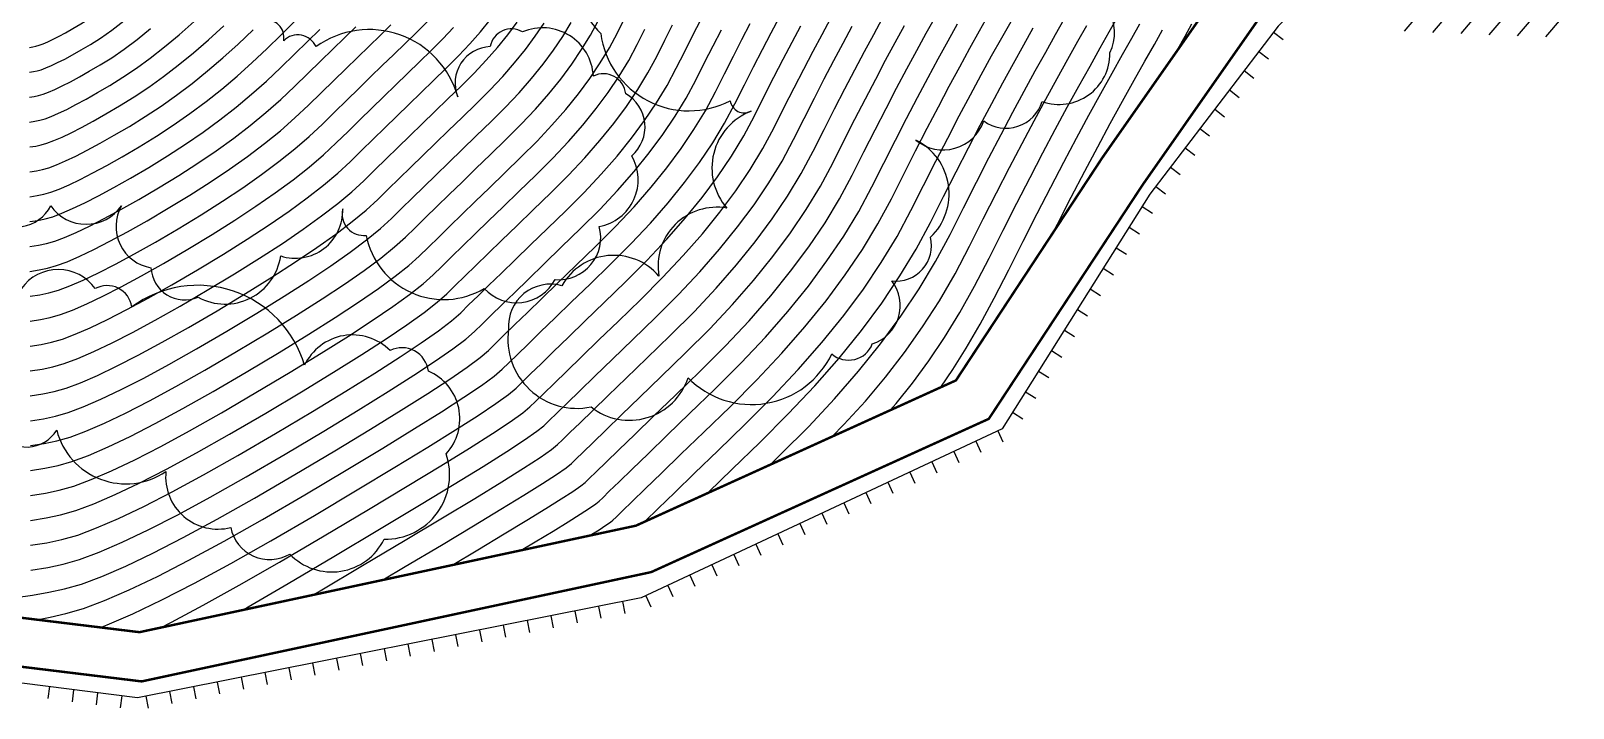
# Model space of a CAD drawing. Extents: x 351134 to 737836, y 2693212 to 3319468.
# Drawn here: x 497146 to 624113, y 2693212 to 2748950 of the extents above; entities that cross this region are included whole.
import ezdxf

# ---------------------------------------------------------------- set-up
doc = ezdxf.new("R2010")
doc.units = 0
for name, color, linetype in [('DGX', 8, 'CONTINUOUS'), ('DLSS', 4, 'CONTINUOUS'), ('DMTZ', 3, 'CONTINUOUS'), ('绿化', 3, 'CONTINUOUS')]:
    doc.layers.add(name, color=color, linetype=linetype)

msp = doc.modelspace()

# ---------------------------------------------------------------- linework, layer by layer
at = {"layer": 'DGX', "color": 8, "linetype": 'Continuous'}
for points in [[(610239, 2748917), (613174, 2752418), (615800, 2755503), (618116, 2758173), (620122, 2760426), (621819, 2762263), (623206, 2763685), (624284, 2764691)], [(612563, 2748822), (615172, 2751925), (617542, 2754682), (619673, 2757093), (621564, 2759157), (623217, 2760875), (624630, 2762248)], [(614887, 2748728), (617170, 2751433), (619285, 2753861), (621230, 2756013), (623007, 2757888), (624614, 2759488)], [(617211, 2748634), (619168, 2750940), (621027, 2753040), (622788, 2754933), (624449, 2756619)], [(619534, 2748539), (621166, 2750447), (622770, 2752218), (624345, 2753853)], [(621858, 2748445), (623164, 2749955), (624512, 2751397)]]:
    msp.add_lwpolyline(points, dxfattribs=at)
for points, elevation in [([(497030, 2747590), (497312, 2747634), (497569, 2747687), (497841, 2747765), (498167, 2747887), (498547, 2748051), (498980, 2748258), (499467, 2748508), (500007, 2748800), (500601, 2749136), (501249, 2749514), (501972, 2749977), (502792, 2750568), (503709, 2751286), (504723, 2752131), (505834, 2753105), (507041, 2754205), (508346, 2755434), (509748, 2756789), (511124, 2758136), (512351, 2759336), (512811, 2759786)], 410000), ([(497035, 2745541), (497370, 2745594), (497676, 2745657), (498000, 2745750), (498387, 2745894), (498838, 2746090), (499353, 2746336), (499932, 2746633), (500574, 2746980), (501281, 2747379), (502051, 2747829), (502890, 2748360), (503806, 2749004), (504797, 2749761), (505864, 2750631), (507006, 2751613), (508224, 2752708), (509518, 2753917), (510887, 2755238), (512227, 2756549), (513431, 2757727), (514500, 2758772), (515433, 2759684), (516006, 2760242)], 409000), ([(531823, 2704983), (533954, 2706249), (536123, 2707548), (537990, 2708678), (539554, 2709639), (540816, 2710431), (541776, 2711054), (542434, 2711508), (542790, 2711792), (543116, 2712111), (543687, 2712665), (544503, 2713456), (545563, 2714482), (546867, 2715745), (548416, 2717244), (550209, 2718980), (552246, 2720951), (554331, 2723032), (556268, 2725094), (558056, 2727138), (559695, 2729163), (561186, 2731171), (562528, 2733160), (563721, 2735131), (564765, 2737083), (565721, 2738987), (566649, 2740813), (567548, 2742559), (568419, 2744227), (569261, 2745816), (570074, 2747327), (570859, 2748758), (571616, 2750111)], 381000), ([(543143, 2707410), (543192, 2707441), (543924, 2707900), (544481, 2708261), (544862, 2708524), (545068, 2708689), (545323, 2708936), (545849, 2709446), (546646, 2710219), (547715, 2711254), (549055, 2712551), (550667, 2714111), (552550, 2715934), (554705, 2718019), (556917, 2720226), (558971, 2722413), (560868, 2724581), (562607, 2726730), (564188, 2728859), (565611, 2730969), (566877, 2733059), (567985, 2735130), (568999, 2737150), (569983, 2739086), (570937, 2740939), (571860, 2742708), (572753, 2744393), (573616, 2745996), (574449, 2747514), (575251, 2748949), (575996, 2750278)], 379000), ([(495900, 2702329), (497289, 2702517), (498628, 2702748), (499917, 2703022), (501321, 2703428), (503001, 2704054), (504957, 2704900), (507190, 2705967), (509699, 2707255), (512485, 2708763), (515547, 2710491), (518886, 2712440), (522177, 2714401), (525097, 2716167), (527645, 2717737), (529822, 2719111), (531627, 2720290), (533061, 2721274), (534123, 2722061), (534814, 2722654), (535394, 2723220), (536123, 2723930), (537002, 2724785), (538030, 2725783), (539208, 2726925), (540535, 2728211), (542012, 2729640), (543638, 2731214), (545280, 2732852), (546805, 2734476), (548213, 2736086), (549504, 2737681), (550678, 2739262), (551735, 2740829), (552674, 2742381), (553497, 2743918), (554250, 2745418), (554981, 2746855), (555689, 2748231), (556374, 2749544)], 388000), ([(497040, 2743492), (497428, 2743553), (497783, 2743626), (498158, 2743735), (498607, 2743902), (499130, 2744128), (499726, 2744413), (500397, 2744758), (501142, 2745161), (501960, 2745623), (502852, 2746143), (503809, 2746743), (504820, 2747440), (505885, 2748236), (507004, 2749130)], 408000), ([(497045, 2741444), (497486, 2741513), (497889, 2741596), (498316, 2741719), (498826, 2741910), (499421, 2742167), (500100, 2742491), (500862, 2742882), (501709, 2743341), (502639, 2743866), (503654, 2744458), (504727, 2745126), (505833, 2745877), (506973, 2746711), (508145, 2747629), (509351, 2748630), (510589, 2749715)], 407000), ([(497050, 2739395), (497544, 2739473), (497996, 2739566), (498474, 2739704), (499046, 2739917), (499712, 2740206), (500473, 2740569), (501327, 2741007), (502276, 2741521), (503319, 2742109), (504456, 2742773), (505646, 2743509), (506847, 2744313), (508061, 2745186), (509286, 2746128), (510523, 2747138), (511772, 2748218), (513033, 2749366)], 406000), ([(497055, 2737347), (497602, 2737433), (498103, 2737536), (498632, 2737689), (499266, 2737925), (500004, 2738244), (500846, 2738647), (501792, 2739132), (502843, 2739701), (503998, 2740353), (505257, 2741088), (506564, 2741891), (507861, 2742749), (509149, 2743661), (510427, 2744627), (511696, 2745647), (512955, 2746721), (514205, 2747849), (515445, 2749031)], 405000), ([(497060, 2735298), (497661, 2735393), (498210, 2735505), (498790, 2735673), (499486, 2735932), (500295, 2736283), (501219, 2736724), (502257, 2737257), (503410, 2737881), (504677, 2738596), (506059, 2739403), (507482, 2740274), (508875, 2741186), (510237, 2742136), (511568, 2743126), (512868, 2744155), (514138, 2745224), (515376, 2746332), (516584, 2747480), (517743, 2748613), (518834, 2749680)], 404000), ([(497065, 2733250), (497719, 2733352), (498316, 2733475), (498949, 2733658), (499705, 2733940), (500587, 2734321), (501592, 2734802), (502723, 2735382), (503977, 2736061), (505357, 2736840), (506861, 2737717), (508401, 2738657), (509889, 2739622), (511325, 2740611), (512709, 2741625), (514041, 2742664), (515320, 2743727), (516548, 2744815), (517724, 2745928), (518846, 2747026), (519915, 2748070), (520929, 2749061)], 403000), ([(497070, 2731201), (497777, 2731312), (498423, 2731445), (499107, 2731643), (499925, 2731948), (500878, 2732360), (501965, 2732880), (503188, 2733507), (504545, 2734241), (506036, 2735083), (507662, 2736032), (509319, 2737040), (510903, 2738058), (512413, 2739086), (513850, 2740124), (515213, 2741172), (516503, 2742230), (517720, 2743298), (518863, 2744376), (519949, 2745439), (520995, 2746461), (522001, 2747443), (522966, 2748383), (523890, 2749283)], 402000), ([(497075, 2729153), (497835, 2729272), (498530, 2729415), (499265, 2729627), (500145, 2729955), (501169, 2730399), (502339, 2730957), (503653, 2731632), (505112, 2732421), (506716, 2733327), (508464, 2734347), (510238, 2735423), (511917, 2736494), (513501, 2737561), (514990, 2738623), (516385, 2739681), (517686, 2740733), (518891, 2741781), (520002, 2742825), (521052, 2743852), (522076, 2744852), (523072, 2745824), (524042, 2746769), (524984, 2747686), (525900, 2748576), (526789, 2749438)], 401000), ([(497080, 2727104), (497893, 2727232), (498637, 2727385), (499423, 2727612), (500364, 2727963), (501461, 2728437), (502712, 2729035), (504118, 2729756), (505679, 2730601), (507395, 2731570), (509266, 2732662), (511156, 2733806), (512930, 2734931), (514589, 2736036), (516131, 2737122), (517558, 2738189), (518868, 2739236), (520063, 2740264), (521142, 2741273), (522156, 2742265), (523156, 2743242), (524144, 2744206), (525118, 2745155), (526079, 2746089), (527026, 2747009), (527960, 2747915), (528881, 2748807), (529763, 2749688)], 400000), ([(497085, 2725055), (497951, 2725192), (498743, 2725354), (499581, 2725597), (500584, 2725970), (501752, 2726476), (503085, 2727113), (504583, 2727881), (506246, 2728782), (508074, 2729813), (510067, 2730977), (512074, 2732189), (513944, 2733367), (515677, 2734511), (517272, 2735621), (518730, 2736697), (520051, 2737740), (521235, 2738748), (522281, 2739721), (523259, 2740678), (524237, 2741633), (525215, 2742587), (526194, 2743540), (527173, 2744492), (528152, 2745443), (529131, 2746392), (530111, 2747341), (531057, 2748285), (531935, 2749220)], 399000), ([(497090, 2723007), (498009, 2723151), (498850, 2723324), (499739, 2723581), (500804, 2723978), (502043, 2724514), (503458, 2725190), (505048, 2726006), (506813, 2726962), (508754, 2728057), (510869, 2729292), (512993, 2730572), (514958, 2731803), (516765, 2732986), (518413, 2734120), (519903, 2735206), (521234, 2736243), (522406, 2737231), (523420, 2738170), (524362, 2739091), (525318, 2740024), (526287, 2740969), (527270, 2741926), (528267, 2742895), (529278, 2743876), (530302, 2744870), (531340, 2745875), (532350, 2746882), (533287, 2747880), (534152, 2748869), (534946, 2749849)], 398000), ([(497095, 2720958), (498067, 2721111), (498957, 2721294), (499897, 2721566), (501023, 2721986), (502335, 2722553), (503831, 2723268), (505513, 2724131), (507380, 2725142), (509433, 2726300), (511671, 2727606), (513911, 2728955), (515972, 2730240), (517853, 2731461), (519554, 2732620), (521075, 2733714), (522416, 2734746), (523578, 2735714), (524560, 2736618), (525465, 2737504), (526398, 2738414), (527358, 2739350), (528346, 2740312), (529361, 2741298), (530403, 2742310), (531473, 2743347), (532570, 2744409), (533643, 2745479), (534639, 2746540), (535558, 2747591), (536401, 2748633), (537168, 2749665)], 397000), ([(497100, 2718910), (498125, 2719071), (499063, 2719264), (500056, 2719551), (501243, 2719993), (502626, 2720592), (504205, 2721346), (505978, 2722256), (507948, 2723322), (510112, 2724544), (512472, 2725921), (514830, 2727338), (516986, 2728676), (518941, 2729936), (520695, 2731119), (522248, 2732223), (523599, 2733249), (524750, 2734197), (525699, 2735067), (526568, 2735917), (527479, 2736805), (528430, 2737732), (529422, 2738697), (530455, 2739701), (531529, 2740743), (532644, 2741824), (533800, 2742943), (534936, 2744076), (535990, 2745199), (536964, 2746312), (537857, 2747416), (538669, 2748509), (539400, 2749593)], 396000), ([(497105, 2716861), (498184, 2717031), (499170, 2717234), (500214, 2717535), (501463, 2718001), (502918, 2718630), (504578, 2719424), (506443, 2720381), (508515, 2721502), (510792, 2722787), (513274, 2724236), (515748, 2725721), (518000, 2727112), (520029, 2728411), (521836, 2729618), (523420, 2730731), (524782, 2731752), (525921, 2732680), (526839, 2733515), (527672, 2734330), (528559, 2735196), (529501, 2736114), (530498, 2737083), (531549, 2738104), (532655, 2739177), (533815, 2740301), (535030, 2741477), (536229, 2742673), (537342, 2743859), (538370, 2745034), (539313, 2746199), (540170, 2747353), (540942, 2748497), (541628, 2749630)], 395000), ([(497110, 2714813), (498242, 2714990), (499277, 2715203), (500372, 2715520), (501683, 2716008), (503209, 2716669), (504951, 2717501), (506909, 2718506), (509082, 2719682), (511471, 2721030), (514076, 2722551), (516667, 2724104), (519014, 2725549), (521117, 2726887), (522976, 2728117), (524592, 2729240), (525965, 2730255), (527093, 2731163), (527978, 2731963), (528775, 2732743), (529640, 2733586), (530573, 2734495), (531574, 2735469), (532643, 2736507), (533781, 2737610), (534986, 2738778), (536259, 2740010), (537522, 2741270), (538694, 2742518), (539777, 2743756), (540769, 2744982), (541671, 2746197), (542484, 2747402), (543206, 2748595), (543839, 2749777)], 394000), ([(497115, 2712764), (498300, 2712950), (499384, 2713173), (500530, 2713505), (501902, 2714016), (503500, 2714707), (505324, 2715579), (507374, 2716631), (509649, 2717862), (512150, 2719274), (514877, 2720866), (517585, 2722486), (520027, 2723985), (522205, 2725362), (524117, 2726616), (525765, 2727748), (527147, 2728758), (528265, 2729646), (529117, 2730412), (529878, 2731155), (530720, 2731977), (531644, 2732877), (532650, 2733854), (533737, 2734910), (534906, 2736043), (536157, 2737255), (537489, 2738544), (538815, 2739867), (540046, 2741178), (541183, 2742478), (542225, 2743765), (543172, 2745042), (544026, 2746306), (544784, 2747559), (545448, 2748800), (546056, 2750011)], 393000), ([(497120, 2710716), (498358, 2710910), (499490, 2711143), (500688, 2711489), (502122, 2712024), (503792, 2712746), (505697, 2713657), (507839, 2714755), (510216, 2716042), (512830, 2717517), (515679, 2719181), (518503, 2720869), (521041, 2722421), (523293, 2723837), (525258, 2725115), (526937, 2726257), (528330, 2727261), (529436, 2728129), (530257, 2728860), (530981, 2729568), (531801, 2730368), (532716, 2731258), (533726, 2732240), (534832, 2733313), (536032, 2734477), (537328, 2735732), (538719, 2737078), (540108, 2738464), (541398, 2739838), (542589, 2741199), (543681, 2742549), (544674, 2743886), (545567, 2745211), (546362, 2746523), (547058, 2747824), (547695, 2749092)], 392000), ([(497125, 2708667), (498416, 2708870), (499597, 2709113), (500846, 2709474), (502342, 2710031), (504083, 2710785), (506070, 2711734), (508304, 2712880), (510783, 2714222), (513509, 2715761), (516481, 2717495), (519422, 2719252), (522055, 2720858), (524381, 2722312), (526399, 2723614), (528110, 2724765), (529513, 2725764), (530608, 2726612), (531396, 2727309), (532084, 2727981), (532882, 2728758), (533788, 2729640), (534802, 2730626), (535926, 2731716), (537158, 2732910), (538499, 2734209), (539949, 2735612), (541401, 2737061), (542750, 2738497), (543995, 2739921), (545136, 2741332), (546175, 2742730), (547109, 2744115), (547940, 2745488), (548668, 2746848), (549334, 2748174), (549980, 2749445)], 391000), ([(497130, 2706618), (498474, 2706830), (499704, 2707083), (501005, 2707458), (502561, 2708039), (504374, 2708823), (506444, 2709812), (508769, 2711005), (511351, 2712403), (514188, 2714004), (517282, 2715810), (520340, 2717635), (523069, 2719294), (525469, 2720787), (527540, 2722113), (529282, 2723273), (530695, 2724267), (531780, 2725095), (532535, 2725757), (533188, 2726394), (533962, 2727149), (534859, 2728021), (535878, 2729011), (537020, 2730119), (538284, 2731344), (539670, 2732686), (541178, 2734146), (542694, 2735658), (544101, 2737157), (545401, 2738643), (546592, 2740115), (547676, 2741574), (548651, 2743020), (549518, 2744452), (550278, 2745871), (550973, 2747255), (551647, 2748582), (552300, 2749851)], 390000), ([(497135, 2704570), (498532, 2704789), (499811, 2705052), (501163, 2705443), (502781, 2706046), (504666, 2706862), (506817, 2707890), (509234, 2709130), (511918, 2710583), (514868, 2712248), (518084, 2714125), (521259, 2716018), (524083, 2717730), (526557, 2719262), (528681, 2720612), (530455, 2721782), (531878, 2722771), (532951, 2723578), (533675, 2724205), (534291, 2724807), (535043, 2725540), (535931, 2726403), (536954, 2727397), (538114, 2728522), (539409, 2729777), (540841, 2731163), (542408, 2732680), (543987, 2734255), (545453, 2735817), (546807, 2737364), (548048, 2738898), (549177, 2740418), (550193, 2741924), (551096, 2743416), (551887, 2744895), (552611, 2746336), (553314, 2747718), (553994, 2749041)], 389000), ([(497642, 2700493), (498734, 2700707), (500024, 2700992), (501479, 2701412), (503220, 2702061), (505248, 2702939), (507563, 2704045), (510164, 2705380), (513052, 2706943), (516227, 2708734), (519688, 2710755), (523095, 2712784), (526111, 2714603), (528733, 2716212), (530963, 2717610), (532799, 2718799), (534243, 2719777), (535295, 2720545), (535953, 2721102), (536497, 2721633), (537204, 2722321), (538074, 2723166), (539106, 2724168), (540302, 2725328), (541661, 2726644), (543183, 2728117), (544867, 2729748), (546573, 2731449), (548157, 2733136), (549619, 2734808), (550960, 2736464), (552179, 2738106), (553277, 2739733), (554253, 2741345), (555107, 2742942), (555889, 2744499), (556647, 2745992), (557383, 2747420), (558095, 2748785), (558783, 2750084)], 387000), ([(502869, 2699856), (503440, 2700069), (505540, 2700978), (507936, 2702123), (510629, 2703505), (513619, 2705123), (516906, 2706978), (520489, 2709069), (524014, 2711167), (527124, 2713039), (529821, 2714687), (532103, 2716110), (533972, 2717307), (535426, 2718280), (536467, 2719028), (537093, 2719550), (537600, 2720046), (538285, 2720712), (539145, 2721548), (540182, 2722554), (541396, 2723731), (542787, 2725077), (544354, 2726594), (546097, 2728282), (547866, 2730046), (549509, 2731796), (551025, 2733529), (552416, 2735248), (553680, 2736950), (554818, 2738637), (555831, 2740309), (556717, 2741965), (557528, 2743580), (558314, 2745129), (559077, 2746610), (559815, 2748025), (560530, 2749373)], 386000), ([(507808, 2699832), (508736, 2700300), (511334, 2701685), (514293, 2703328), (517612, 2705228), (521291, 2707384), (524932, 2709550), (528138, 2711476), (530909, 2713162), (533244, 2714609), (535144, 2715816), (536609, 2716783), (537638, 2717511), (538232, 2717999), (538704, 2718459), (539365, 2719102), (540217, 2719929), (541259, 2720940), (542490, 2722134), (543912, 2723511), (545525, 2725072), (547327, 2726816), (549159, 2728644), (550860, 2730455), (552431, 2732251), (553872, 2734031), (555181, 2735794), (556360, 2737542), (557409, 2739273), (558326, 2740989), (559166, 2742662), (559981, 2744265), (560771, 2745800), (561536, 2747265), (562276, 2748662), (562991, 2749989)], 385000), ([(514588, 2701286), (515043, 2701551), (518337, 2703482), (522093, 2705699), (525851, 2707933), (529152, 2709912), (531997, 2711637), (534385, 2713108), (536317, 2714324), (537792, 2715286), (538810, 2715994), (539372, 2716447), (539807, 2716872), (540446, 2717493), (541288, 2718311), (542335, 2719325), (543585, 2720536), (545038, 2721944), (546696, 2723549), (548557, 2725350), (550452, 2727241), (552212, 2729115), (553837, 2730973), (555327, 2732814), (556682, 2734638), (557902, 2736446), (558987, 2738238), (559936, 2740013), (560805, 2741743), (561648, 2743402), (562465, 2744990), (563257, 2746506), (564022, 2747950), (564761, 2749323)], 384000), ([(520393, 2702531), (520963, 2702869), (524454, 2704938), (527963, 2707023), (531043, 2708868), (533694, 2710473), (535916, 2711838), (537708, 2712962), (539072, 2713847), (540006, 2714491), (540511, 2714896), (540910, 2715285), (541526, 2715884), (542360, 2716692), (543411, 2717711), (544679, 2718939), (546164, 2720378), (547867, 2722026), (549786, 2723883), (551745, 2725838), (553564, 2727775), (555244, 2729694), (556783, 2731597), (558183, 2733483), (559444, 2735351), (560565, 2737202), (561546, 2739036), (562444, 2740825), (563315, 2742539), (564160, 2744180), (564977, 2745746), (565768, 2747239), (566532, 2748658), (567270, 2750002)], 383000), ([(526112, 2703758), (527969, 2704859), (530959, 2706636), (533583, 2708208), (535842, 2709576), (537735, 2710738), (539262, 2711697), (540424, 2712450), (541220, 2713000), (541650, 2713344), (542013, 2713698), (542607, 2714274), (543431, 2715074), (544487, 2716097), (545773, 2717342), (547290, 2718811), (549038, 2720503), (551016, 2722417), (553038, 2724435), (554916, 2726434), (556650, 2728416), (558239, 2730380), (559684, 2732327), (560986, 2734255), (562143, 2736166), (563156, 2738060), (564083, 2739906), (564982, 2741676), (565854, 2743369), (566698, 2744987), (567514, 2746527), (568303, 2747992), (569064, 2749380)], 382000), ([(537523, 2706205), (538663, 2706888), (540138, 2707781), (541373, 2708540), (542370, 2709165), (543129, 2709657), (543648, 2710016), (543929, 2710241), (544220, 2710524), (544768, 2711056), (545574, 2711837), (546639, 2712868), (547961, 2714148), (549541, 2715678), (551380, 2717457), (553476, 2719485), (555624, 2721629), (557620, 2723754), (559462, 2725860), (561151, 2727947), (562687, 2730015), (564069, 2732064), (565299, 2734095), (566375, 2736107), (567360, 2738069), (568316, 2739949), (569242, 2741749), (570139, 2743467), (571007, 2745105), (571845, 2746661), (572654, 2748136), (573433, 2749530)], 380000), ([(547667, 2708551), (547717, 2708600), (548791, 2709639), (550149, 2710954), (551793, 2712545), (553721, 2714411), (555935, 2716553), (558210, 2718823), (560323, 2721073), (562274, 2723303), (564062, 2725513), (565689, 2727703), (567153, 2729873), (568455, 2732024), (569595, 2734154), (570638, 2736231), (571650, 2738223), (572631, 2740128), (573581, 2741948), (574499, 2743682), (575387, 2745330), (576243, 2746892), (577069, 2748368), (577835, 2749732)], 378000), ([(552834, 2710896), (552919, 2710978), (554892, 2712888), (557165, 2715087), (559503, 2717420), (561675, 2719733), (563680, 2722025), (565518, 2724296), (567190, 2726547), (568695, 2728778), (570033, 2730988), (571204, 2733178), (572277, 2735313), (573317, 2737360), (574325, 2739318), (575301, 2741189), (576245, 2742971), (577158, 2744664), (578038, 2746270), (578886, 2747787), (579673, 2749186)], 377000), ([(558003, 2713242), (558899, 2714109), (561182, 2716391), (563310, 2718667), (565283, 2720937), (567100, 2723201), (568762, 2725460), (570268, 2727713), (571619, 2729960), (572814, 2732201), (573915, 2734394), (574984, 2736496), (576019, 2738508), (577022, 2740429), (577992, 2742259), (578929, 2743999), (579833, 2745648), (580704, 2747206), (581511, 2748640), (582221, 2749917)], 376000), ([(563104, 2715557), (564084, 2716544), (565844, 2718470), (567510, 2720453), (569081, 2722493), (570558, 2724590), (571941, 2726744), (573230, 2728956), (574424, 2731225), (575554, 2733475), (576651, 2735633), (577713, 2737698), (578742, 2739669), (579738, 2741548), (580700, 2743333), (581628, 2745026), (582522, 2746625), (583349, 2748095), (584075, 2749397)], 375000), ([(567901, 2717733), (568378, 2718273), (569737, 2719968), (571062, 2721784), (572355, 2723720), (573614, 2725776), (574841, 2727952), (576034, 2730248), (577193, 2732557), (578318, 2734770), (579408, 2736888), (580463, 2738910), (581484, 2740837), (582470, 2742668), (583422, 2744404), (584340, 2746044), (585187, 2747549), (585930, 2748878), (586567, 2750030)], 374000), ([(572054, 2719618), (573043, 2721075), (574151, 2722850), (575288, 2724807), (576452, 2726948), (577643, 2729272), (578832, 2731638), (579984, 2733907), (581102, 2736077), (582184, 2738150), (583230, 2740125), (584241, 2742002), (585217, 2743782), (586157, 2745463), (587025, 2747003), (587784, 2748358), (588434, 2749528)], 373000), ([(581292, 2732335), (581651, 2733043), (582796, 2735267), (583904, 2737391), (584976, 2739414), (586012, 2741337), (587012, 2743160), (587975, 2744882), (588863, 2746458), (589638, 2747838), (590300, 2749025)], 372000), ([(591393, 2747141), (591493, 2747319), (592166, 2748522), (592722, 2749522)], 371000)]:
    msp.add_lwpolyline(points, dxfattribs=dict(at, elevation=elevation))
at = {"layer": 'DLSS', "linetype": 'Continuous'}
for p, q in [((598356, 2750114, 366768), (588669, 2736275, 366768)), ((588669, 2736275, 366768), (576008, 2717020, 366768)), ((589265, 2735499, 366768), (577112, 2716206, 366768)), ((576008, 2717020, 366768), (548213, 2704407, 366768)), ((548213, 2704407, 366768), (506271, 2695412, 366768)), ((506271, 2695412, 366768), (494666, 2696827, 366768))]:
    msp.add_line(p, q, dxfattribs=at)
at = {"layer": 'DLSS', "linetype": 'Continuous', "const_width": 200, "flags": 128}
msp.add_lwpolyline([(627038, 2790903), (611097, 2776354), (595055, 2752373), (585359, 2738521), (573302, 2720184), (546953, 2708227), (506089, 2699464), (495689, 2700732)], dxfattribs=at)
at = {"layer": 'DLSS', "linetype": 'Continuous', "const_width": 200, "elevation": 366768, "flags": 128}
msp.add_lwpolyline([(629734, 2787949), (614152, 2773727), (598356, 2750114), (588669, 2736275), (576008, 2717020), (548213, 2704407), (506271, 2695412), (494666, 2696827)], dxfattribs=at)
at = {"layer": 'DMTZ', "linetype": 'Continuous', "flags": 128}
for points in [[(629734, 2787949), (619914, 2769325), (599829, 2749340), (589265, 2735499), (577112, 2716206), (547377, 2702284), (505934, 2694060), (494420, 2695528), (476821, 2702578), (454868, 2714039), (436521, 2718498), (426691, 2723465), (421768, 2730973), (412852, 2748588), (412343, 2761307), (413844, 2771845), (413632, 2778034), (411830, 2788572), (411358, 2803401), (429386, 2820857), (438719, 2835145), (438826, 2842143), (444513, 2850900)], [(629734, 2787949), (619914, 2769325), (599829, 2749340), (589265, 2735499), (577112, 2716206), (547377, 2702284), (505934, 2694060), (494420, 2695528), (476821, 2702578), (454868, 2714039), (436521, 2718498), (426691, 2723465), (421768, 2730973), (412852, 2748588), (412343, 2761307), (413844, 2771845), (413632, 2778034), (411830, 2788572), (411358, 2803401), (429386, 2820857), (438719, 2835145), (438826, 2842143), (444513, 2850900)], [(599458, 2748853), (600253, 2748247)], [(599458, 2748853), (600253, 2748247)], [(598244, 2747264), (599039, 2746657)], [(598244, 2747264), (599039, 2746657)], [(597031, 2745674), (597826, 2745067)], [(597031, 2745674), (597826, 2745067)], [(595818, 2744084), (596613, 2743477)], [(595818, 2744084), (596613, 2743477)], [(594604, 2742494), (595399, 2741887)], [(594604, 2742494), (595399, 2741887)], [(593391, 2740904), (594186, 2740297)], [(593391, 2740904), (594186, 2740297)], [(592177, 2739314), (592972, 2738708)], [(592177, 2739314), (592972, 2738708)], [(590964, 2737725), (591759, 2737118)], [(590964, 2737725), (591759, 2737118)], [(589750, 2736135), (590545, 2735528)], [(589750, 2736135), (590545, 2735528)], [(588626, 2734483), (589472, 2733950)], [(588626, 2734483), (589472, 2733950)], [(587560, 2732791), (588406, 2732258)], [(587560, 2732791), (588406, 2732258)], [(586494, 2731099), (587340, 2730566)], [(586494, 2731099), (587340, 2730566)], [(585428, 2729407), (586274, 2728874)], [(585428, 2729407), (586274, 2728874)], [(584362, 2727714), (585208, 2727181)], [(584362, 2727714), (585208, 2727181)], [(583296, 2726022), (584142, 2725489)], [(583296, 2726022), (584142, 2725489)], [(582230, 2724330), (583076, 2723797)], [(582230, 2724330), (583076, 2723797)], [(581164, 2722638), (582010, 2722105)], [(581164, 2722638), (582010, 2722105)], [(580098, 2720945), (580944, 2720412)], [(580098, 2720945), (580944, 2720412)], [(579032, 2719253), (579878, 2718720)], [(579032, 2719253), (579878, 2718720)], [(577966, 2717561), (578812, 2717028)], [(577966, 2717561), (578812, 2717028)], [(576751, 2716037), (577175, 2715131)], [(576751, 2716037), (577175, 2715131)], [(574940, 2715189), (575364, 2714283)], [(574940, 2715189), (575364, 2714283)], [(571317, 2713493), (571741, 2712587)], [(571317, 2713493), (571741, 2712587)], [(573129, 2714341), (573553, 2713435)], [(573129, 2714341), (573553, 2713435)], [(569506, 2712645), (569930, 2711739)], [(569506, 2712645), (569930, 2711739)], [(565884, 2710948), (566308, 2710043)], [(565884, 2710948), (566308, 2710043)], [(567695, 2711797), (568119, 2710891)], [(567695, 2711797), (568119, 2710891)], [(564072, 2710100), (564496, 2709195)], [(564072, 2710100), (564496, 2709195)], [(560450, 2708404), (560874, 2707499)], [(560450, 2708404), (560874, 2707499)], [(562261, 2709252), (562685, 2708347)], [(562261, 2709252), (562685, 2708347)], [(558638, 2707556), (559062, 2706651)], [(558638, 2707556), (559062, 2706651)], [(555016, 2705860), (555440, 2704955)], [(555016, 2705860), (555440, 2704955)], [(556827, 2706708), (557251, 2705803)], [(556827, 2706708), (557251, 2705803)], [(553204, 2705012), (553628, 2704106)], [(553204, 2705012), (553628, 2704106)], [(549582, 2703316), (550006, 2702410)], [(549582, 2703316), (550006, 2702410)], [(551393, 2704164), (551817, 2703258)], [(551393, 2704164), (551817, 2703258)], [(545841, 2701979), (546036, 2700998)], [(545841, 2701979), (546036, 2700998)], [(547771, 2702468), (548195, 2701562)], [(547771, 2702468), (548195, 2701562)], [(539956, 2700811), (540151, 2699830)], [(539956, 2700811), (540151, 2699830)], [(541918, 2701200), (542113, 2700220)], [(541918, 2701200), (542113, 2700220)], [(543880, 2701590), (544074, 2700609)], [(543880, 2701590), (544074, 2700609)], [(534071, 2699643), (534266, 2698662)], [(534071, 2699643), (534266, 2698662)], [(536033, 2700033), (536227, 2699052)], [(536033, 2700033), (536227, 2699052)], [(537995, 2700422), (538189, 2699441)], [(537995, 2700422), (538189, 2699441)], [(526224, 2698086), (526419, 2697105)], [(526224, 2698086), (526419, 2697105)], [(528186, 2698475), (528380, 2697494)], [(528186, 2698475), (528380, 2697494)], [(530148, 2698865), (530342, 2697884)], [(530148, 2698865), (530342, 2697884)], [(532109, 2699254), (532304, 2698273)], [(532109, 2699254), (532304, 2698273)], [(520339, 2696918), (520533, 2695937)], [(520339, 2696918), (520533, 2695937)], [(522301, 2697307), (522495, 2696327)], [(522301, 2697307), (522495, 2696327)], [(524262, 2697697), (524457, 2696716)], [(524262, 2697697), (524457, 2696716)], [(514454, 2695750), (514648, 2694769)], [(514454, 2695750), (514648, 2694769)], [(516415, 2696140), (516610, 2695159)], [(516415, 2696140), (516610, 2695159)], [(518377, 2696529), (518572, 2695548)], [(518377, 2696529), (518572, 2695548)], [(498678, 2694985), (498552, 2693993)], [(498678, 2694985), (498552, 2693993)], [(500662, 2694732), (500536, 2693740)], [(500662, 2694732), (500536, 2693740)], [(502646, 2694479), (502520, 2693487)], [(502646, 2694479), (502520, 2693487)], [(508568, 2694582), (508763, 2693602)], [(508568, 2694582), (508763, 2693602)], [(510530, 2694972), (510725, 2693991)], [(510530, 2694972), (510725, 2693991)], [(512492, 2695361), (512686, 2694380)], [(512492, 2695361), (512686, 2694380)], [(504630, 2694226), (504504, 2693234)], [(504630, 2694226), (504504, 2693234)], [(506607, 2694193), (506801, 2693212)], [(506607, 2694193), (506801, 2693212)]]:
    msp.add_lwpolyline(points, dxfattribs=at)
at = {"layer": '绿化', "linetype": 'Continuous', "flags": 128}
for points, elevation in [([(545659, 2759098, 0.5205671), (544063, 2748724, 0.5205671), (554717, 2743202, 0.5205671), (556438, 2742340, 0.5205671), (554442, 2734360, 0.5205671), (548853, 2728774, 0.5205671), (540869, 2727976, 0.5205671), (536477, 2724385, 0.5205671), (543264, 2718001, 0.5205671), (551248, 2720395, 0.5205671), (563085, 2722366, 0.5205671), (566418, 2723188, 0.5205671), (568015, 2728375, 0.5205671), (571209, 2731966, 0.5205671), (570011, 2739946, 0.5205671), (575600, 2741542, 0.5205671), (580391, 2743138, 0.5205671), (585980, 2747128, 0.5205671), (582786, 2752714, 0.5205671)], 76200), ([(494425, 2715845, 0.5205671), (499280, 2716087, 0.5205671), (508264, 2712690, 0.5205671), (513605, 2708079, 0.5205671), (518461, 2705895, 0.5205671), (526231, 2707109, 0.5205671), (531329, 2714146, 0.5205671), (529873, 2720941, 0.5205671), (526716, 2722639, 0.5205671), (519675, 2721426, 0.5205671), (505467, 2726236, 0.5205671), (502437, 2727735, 0.5205671), (496367, 2727735, 0.5205671)], -2000)]:
    msp.add_lwpolyline(points, format="xyb", dxfattribs=dict(at, elevation=elevation))
msp.add_lwpolyline([(493680, 2733820, 0.5205671), (498779, 2734548, 0.5205671), (504606, 2734548, 0.5205671), (507034, 2729452, 0.5205671), (510919, 2727025, 0.5205671), (517717, 2730423, 0.5205671), (522816, 2734305, 0.5205671), (524758, 2732121, 0.5205671), (534470, 2727753, 0.5205671), (540297, 2728481, 0.5205671), (543939, 2732849, 0.5205671), (546609, 2738673, 0.5205671), (546124, 2743769, 0.5205671), (543453, 2745225, 0.5205671), (537626, 2748865, 0.5205671), (534955, 2747652, 0.5205671), (532285, 2743527, 0.5205671), (520630, 2747652, 0.5205671), (517960, 2748137, 0.5205671), (516260, 2749836, 0.5205671), (509462, 2751777, 0.4213014), (496718, 2750951, 0.347673)], format="xyb", dxfattribs=at)

doc.saveas('drawing.dxf')
